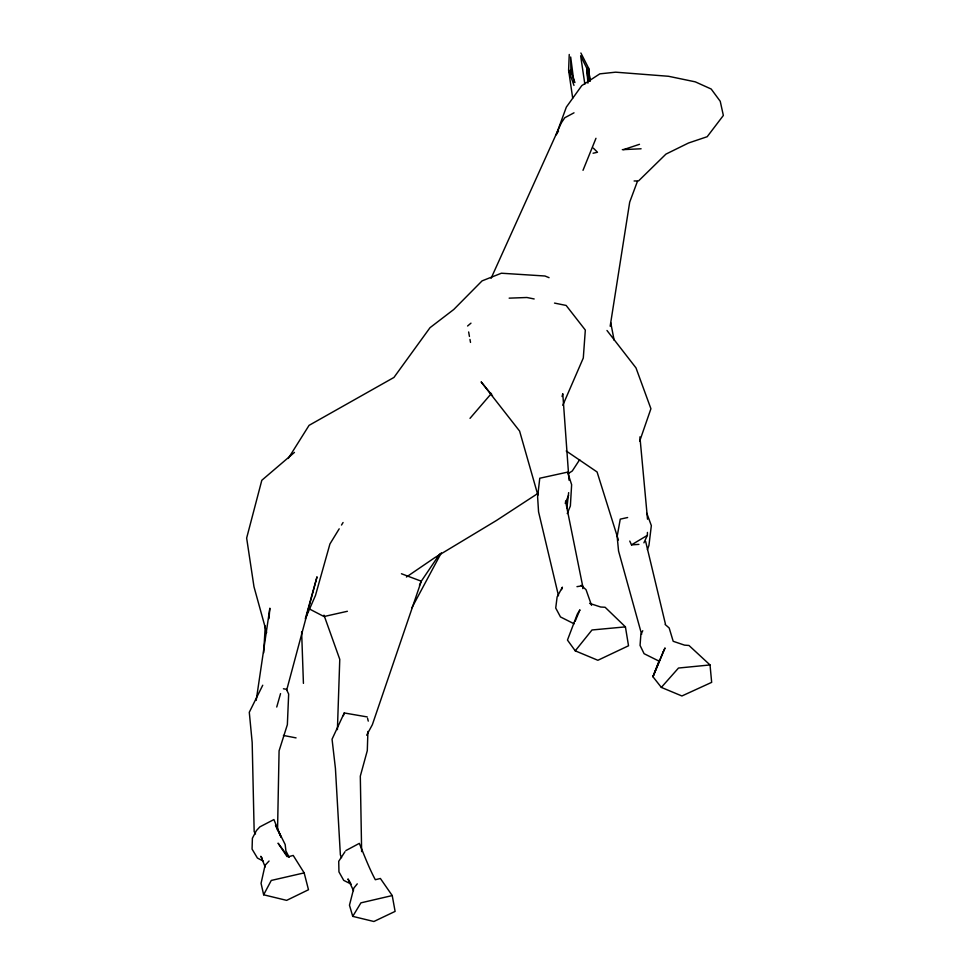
<?xml version="1.0" encoding="UTF-8"?>
<svg xmlns="http://www.w3.org/2000/svg" width="970" height="970" viewBox="0 0 970 970"><rect width="100%" height="100%" fill="white"/><g stroke="black" fill="none" stroke-linecap="round" stroke-linejoin="round"><path stroke-width="1.45" d="M277.541 830.344L279.081 750.841L287.362 724.663L288.66 694.059L286.38 689.282L283.422 688.773M643.91 542.836L647.366 535.343L647.427 532.421M570.978 74.411L570.675 57L573.973 82.341M337.414 729.634L339.767 659.333L323.992 615.15M566.892 508.11L568.65 492.627M367.921 731.465L367.291 750.671L360.307 776.158L361.64 851.624M572.688 98.115L568.614 70.204L569.245 54.465M263.67 652.822L265.259 626.014M268.981 618.63L269.854 608.19L256.201 700.401M610.166 326.223L629.688 202.172L637.387 181.451M562.079 396.512L562.782 393.687L569.002 480.162M286.659 690.203L317.032 576.811L305.308 618.775L315.468 595.459L329.933 543.964L339.197 528.832M276.741 707.033L280.548 693.611M343.38 715.727L344.253 712.962L367.23 716.927M561.557 589.639L562.394 587.177L557.12 596.938L555.725 608.044L560.478 616.944L574.119 623.807M639.691 441.156L650.918 408.734L635.993 367.897L606.977 330.479M647.402 549.578L648.942 545.395L651.343 525.619L646.832 513.312M659.43 659.939L652.943 676.733L661.334 687.403L681.91 695.975L711.665 682.359L710.028 664.947L688.967 645.474L684.517 645.135L673.192 641.291L669.179 627.99L665.165 624.486M583.006 170.32L595.968 138.298M567.244 513.591L570.372 505.964L571.633 484.685L567.547 472.147L539.769 478.234L537.61 496.907L538.556 511.82L558.49 595.738M575.125 621.346L579.951 609.827L577.38 613.974L567.462 640.079L575.246 650.834L597.872 660.279L628.524 645.778L625.42 626.875L605.11 607.268L600.721 607.026L589.614 603.364M565.195 503.321L568.578 495.391M562.806 405.278L583.297 358.015L585.322 330.055L566.14 305.441L554.513 303.089M491.087 278.317L561.315 122.887L564.758 117.758L574.01 112.811M419.464 585.262L421.283 581.212L439.822 553.846M344.253 712.962L332.055 739.201L335.426 768.41L340.373 854.885L341.549 857.638M642.77 630.706L640.867 634.574L640.054 645.414L644.092 653.695L658.109 660.679M262.737 685.232L249.29 712.271L252.176 742.45L254.164 831.557L255.498 833.97M441.314 552.851L411.935 607.693M263.646 894.789L271.26 880.445L304.168 872.891L308.484 889.745L286.647 900.366L263.646 894.789L261.063 883.33L265.052 865.337L269.054 861.02M366.66 735.212L372.347 724.723L421.283 581.212L401.434 573.743M352.74 916.371L360.925 902.852L392.232 895.565L395.105 911.4L373.887 921.5L352.74 916.371L349.467 905.192L353.832 888.096L357.263 883.852M341.513 525.049L343.065 522.515M558.514 131.047L556.174 134.818L566.359 107.088L581.782 85.615L599.824 73.853L615.647 72.18L668.5 76.278L695.272 81.844L711.18 89.022L720.237 101.292L723.353 115.466L707.191 136.709L688.518 143.002L665.929 154.121L638.551 180.929L634.113 180.978M288.284 458.458L309.066 425.357L393.941 377.451L430.025 327.678L453.778 309.478L482.078 280.876L501.393 273.225L544.958 276.001L549.056 277.662M579.696 459.634L572.276 470.983L568.493 473.457M344.98 851.733L338.724 861.311L338.954 871.897L343.719 880.372L351.201 884.143M575.246 650.834L592.003 629.979L625.42 626.875M470.001 418.361L491.475 393.396M661.334 687.403L678.491 668.039L710.028 664.947M294.456 452.408L261.815 480.283L246.647 538.071L253.982 586.753L266.641 632.61M467.588 326.005L470.971 323.155M406.418 577.017L434.924 557.568L496.446 520.49L538.156 493.257M629.76 541.078L631.506 544.861L647.366 535.343M345.853 850.581L359.324 843.379C364.453 855.746 369.097 868.126 375.317 879.717L380.385 878.48L392.232 895.565M623.589 149.61L639.497 144.312M347.393 611.282L323.992 616.544L308.533 608.505M593.07 153.236L597.496 152.266L593.349 148.119M627.626 517.519L620.254 519.144L617.15 536.507L618.557 551.033L641.631 634.344M576.968 586.656L582.618 585.747L565.534 501.126M631.506 544.861L638.903 544.376M622.303 149.671L641.097 148.774M509.153 298.154L526.904 297.499L534.167 298.966M283.41 735.442L296.068 737.891M263.391 861.178L257.426 858.05L252.067 849.102L252.394 838.238L256.48 830.514L259.875 826.864L273.904 819.565L281.082 837.195L275.492 825.155L285.156 844.482L285.907 850.908L289.181 857.322M566.225 450.977L597.083 471.978L618.399 540.035M581.2 585.322L586.038 589.699L591.567 605.353M492.517 395.796L481.132 381.877L519.605 431.08L537.877 495.076M262.349 858.498L260.857 856.292L265.198 866.937M287.059 856.595L278.075 843.172L288.223 856.801L293.207 855.443L304.168 872.891M350.558 883.1L347.963 878.941L353.504 890.654M580.884 53.01L588.475 67.924L590.087 80.777M570.348 69.998L574.943 82.547M568.614 70.204L573.973 85.421M367.569 718.333L368.26 721.122M645.644 541.43L665.42 623.989M610.724 322.683L614.155 340.276M468.643 331.97L469.444 336.445M469.977 339.427L470.511 342.41M584.849 84.147L580.642 55.775L586.753 68.118L587.286 72.568M587.638 75.527L588.353 81.468M590.039 81.274L588.475 67.924L588.96 75.345M588.196 81.104L586.753 68.118L587.917 83.19M639.909 436.888L647.523 519.205M582.618 585.747L582.8 588.62M301.634 631.882L303.428 683.365M663.068 652.119L652.943 676.733L665.044 647.948L663.068 652.119"/></g></svg>
